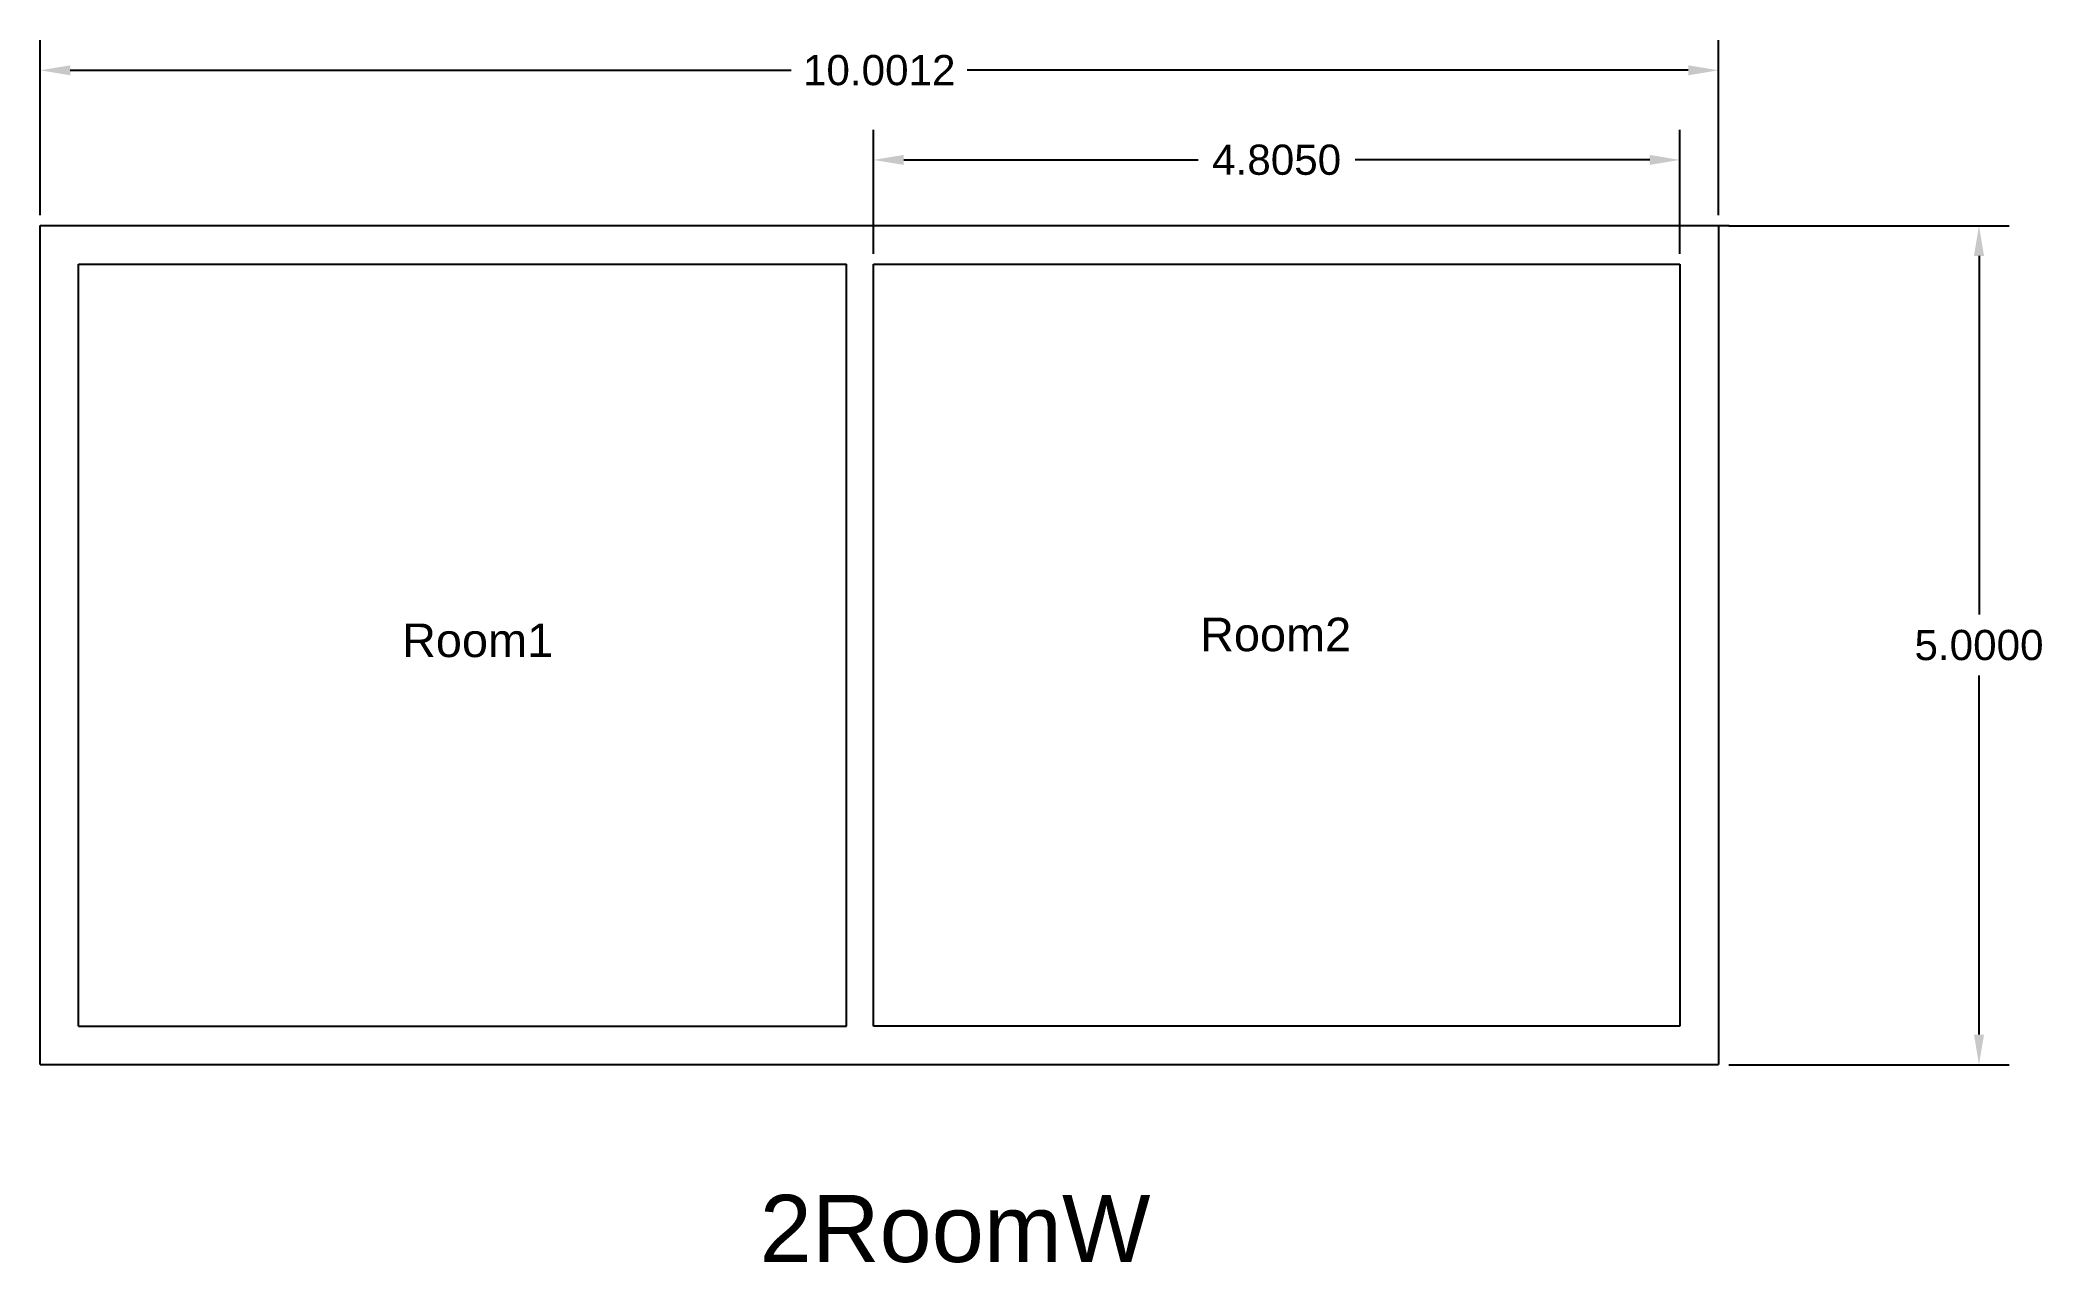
# Model space of a CAD drawing. Header units: millimetres. Extents: x 14.2 to 26.2, y 23.7 to 31.
import ezdxf

# ---------------------------------------------------------------- set-up
doc = ezdxf.new("R2010")
doc.units = ezdxf.units.MM
doc.header["$MEASUREMENT"] = 0
doc.styles.get("Standard").update_dxf_attribs({"font": 'Arial.ttf'})
doc.dimstyles.get("Standard").update_dxf_attribs({"dimtxt": 0.18, "dimasz": 0.18, "dimexe": 0.18, "dimexo": 0.0625, "dimgap": 0.09, "dimtad": 0, "dimtih": 1, "dimtoh": 1, "dimdec": 4, "dimzin": 0, "dimdsep": 46, "dimtxsty": 'Standard', "dimcen": 0.09, "dimadec": 0, "dimazin": 0, "dimtfac": 1, "dimtdec": 4, "dimtofl": 0, "dimtmove": 0, "dimatfit": 3, "dimfxl": 1, "dimtolj": 1, "dimtzin": 0, "dimarcsym": 0})

# ---------------------------------------------------------------- blocks, each defined once
blk = doc.blocks.new('*D1')
at = {"color": 0, "lineweight": -2, "transparency": 16777216}
for p, q in [((14.237, 29.96), (14.237, 31.003)), ((24.238, 29.96), (24.238, 31.003)), ((14.417, 30.823), (18.713, 30.823)), ((24.058, 30.823), (19.761, 30.823))]:
    blk.add_line(p, q, dxfattribs=at)
at = {"color": 0, "transparency": 16777216}
for points in [[(14.417, 30.853), (14.417, 30.793), (14.237, 30.823)], [(24.058, 30.853), (24.058, 30.793), (24.238, 30.823)]]:
    blk.add_solid(points, dxfattribs=at)
at = {"layer": 'Defpoints', "color": 0, "transparency": 16777216}
for p in [(24.238, 30.823), (14.237, 29.897), (24.238, 29.897)]:
    blk.add_point(p, dxfattribs=at)
at = {"color": 0, "transparency": 16777216, "insert": (19.237, 30.823), "char_height": 0.18, "attachment_point": 5}
blk.add_mtext('\\A1;10.0012', dxfattribs=at)
blk = doc.blocks.new('*D2')
at = {"color": 0, "lineweight": -2, "transparency": 16777216}
for p, q in [((24.3, 29.897), (25.97, 29.897)), ((25.79, 29.717), (25.79, 27.579)), ((25.79, 25.077), (25.79, 27.216)), ((24.3, 24.897), (25.97, 24.897))]:
    blk.add_line(p, q, dxfattribs=at)
at = {"color": 0, "transparency": 16777216}
for points in [[(25.76, 29.717), (25.82, 29.717), (25.79, 29.897)], [(25.76, 25.077), (25.82, 25.077), (25.79, 24.897)]]:
    blk.add_solid(points, dxfattribs=at)
at = {"layer": 'Defpoints', "color": 0, "transparency": 16777216}
for p in [(24.238, 29.897), (24.238, 24.897), (25.79, 24.897)]:
    blk.add_point(p, dxfattribs=at)
at = {"color": 0, "transparency": 16777216, "insert": (25.79, 27.397), "char_height": 0.18, "attachment_point": 5}
blk.add_mtext('\\A1;5.0000', dxfattribs=at)
blk = doc.blocks.new('*D3')
at = {"color": 0, "lineweight": -2, "transparency": 16777216}
for p, q in [((19.203, 29.73), (19.203, 30.469)), ((24.008, 29.73), (24.008, 30.469)), ((19.383, 30.289), (21.138, 30.289)), ((23.828, 30.289), (22.072, 30.289))]:
    blk.add_line(p, q, dxfattribs=at)
at = {"color": 0, "transparency": 16777216}
for points in [[(19.383, 30.319), (19.383, 30.259), (19.203, 30.289)], [(23.828, 30.319), (23.828, 30.259), (24.008, 30.289)]]:
    blk.add_solid(points, dxfattribs=at)
at = {"layer": 'Defpoints', "color": 0, "transparency": 16777216}
for p in [(19.203, 30.289), (19.203, 29.667), (24.008, 29.667)]:
    blk.add_point(p, dxfattribs=at)
at = {"color": 0, "transparency": 16777216, "insert": (21.605, 30.289), "char_height": 0.18, "attachment_point": 5}
blk.add_mtext('\\A1;4.8050', dxfattribs=at)

msp = doc.modelspace()

# ---------------------------------------------------------------- linework, layer by layer
for p, q in [((14.23671, 24.89747), (14.23671, 29.89747)), ((14.23671, 29.89747), (24.30036, 29.89747)), ((24.23786, 29.89747), (24.23786, 24.89747)), ((14.46671, 25.12747), (14.46671, 29.66747)), ((14.46671, 29.66747), (19.04286, 29.66747)), ((19.04286, 25.12747), (19.04286, 29.66747)), ((19.20286, 29.66747), (24.00786, 29.66747)), ((19.20286, 25.12747), (19.20286, 29.66747)), ((24.00786, 29.66747), (24.00786, 25.12747)), ((14.46671, 25.12747), (19.00786, 25.12747)), ((19.00786, 25.12747), (19.04286, 25.12747)), ((19.23786, 25.12747), (19.20286, 25.12747)), ((24.00786, 25.12747), (19.23786, 25.12747)), ((14.23671, 24.89747), (24.23786, 24.89747))]:
    msp.add_line(p, q)

# ---------------------------------------------------------------- texts
at = {"attachment_point": 1}
for s, width, insert, char_height in [('Room2', 0.1424703, (21.14852, 27.56127), 0.2), ('Room1', 0.7360963, (16.39343, 27.52628), 0.2), ('2RoomW', 0.2526806, (18.52486, 24.12124), 0.4)]:
    msp.add_mtext_dynamic_manual_height_columns(s, width=width, gutter_width=1, heights=[0], dxfattribs=dict(at, insert=insert, char_height=char_height))

# ---------------------------------------------------------------- dimensions: what is measured, and where the dimension line sits
dim = msp.add_linear_dim(base=(24.237863, 30.82342), p1=(14.236708, 29.897475), p2=(24.237863, 29.897475), dimstyle='Standard')
dim.commit()
dim.dimension.update_dxf_attribs({"geometry": '*D1', "text_midpoint": (19.237286, 30.82342)})
dim = msp.add_linear_dim(base=(19.20286, 30.28935), p1=(24.00786, 29.66747), p2=(19.20286, 29.66747), dimstyle='Standard')
dim.commit()
dim.dimension.update_dxf_attribs({"geometry": '*D3', "text_midpoint": (21.60536, 30.28935), "dimtype": 160})
dim = msp.add_linear_dim(base=(25.79025, 24.89747), p1=(24.23786, 29.89747), p2=(24.23786, 24.89747), angle=90, dimstyle='Standard')
dim.commit()
dim.dimension.update_dxf_attribs({"geometry": '*D2', "text_midpoint": (25.79025, 27.39747)})

doc.saveas('drawing.dxf')
